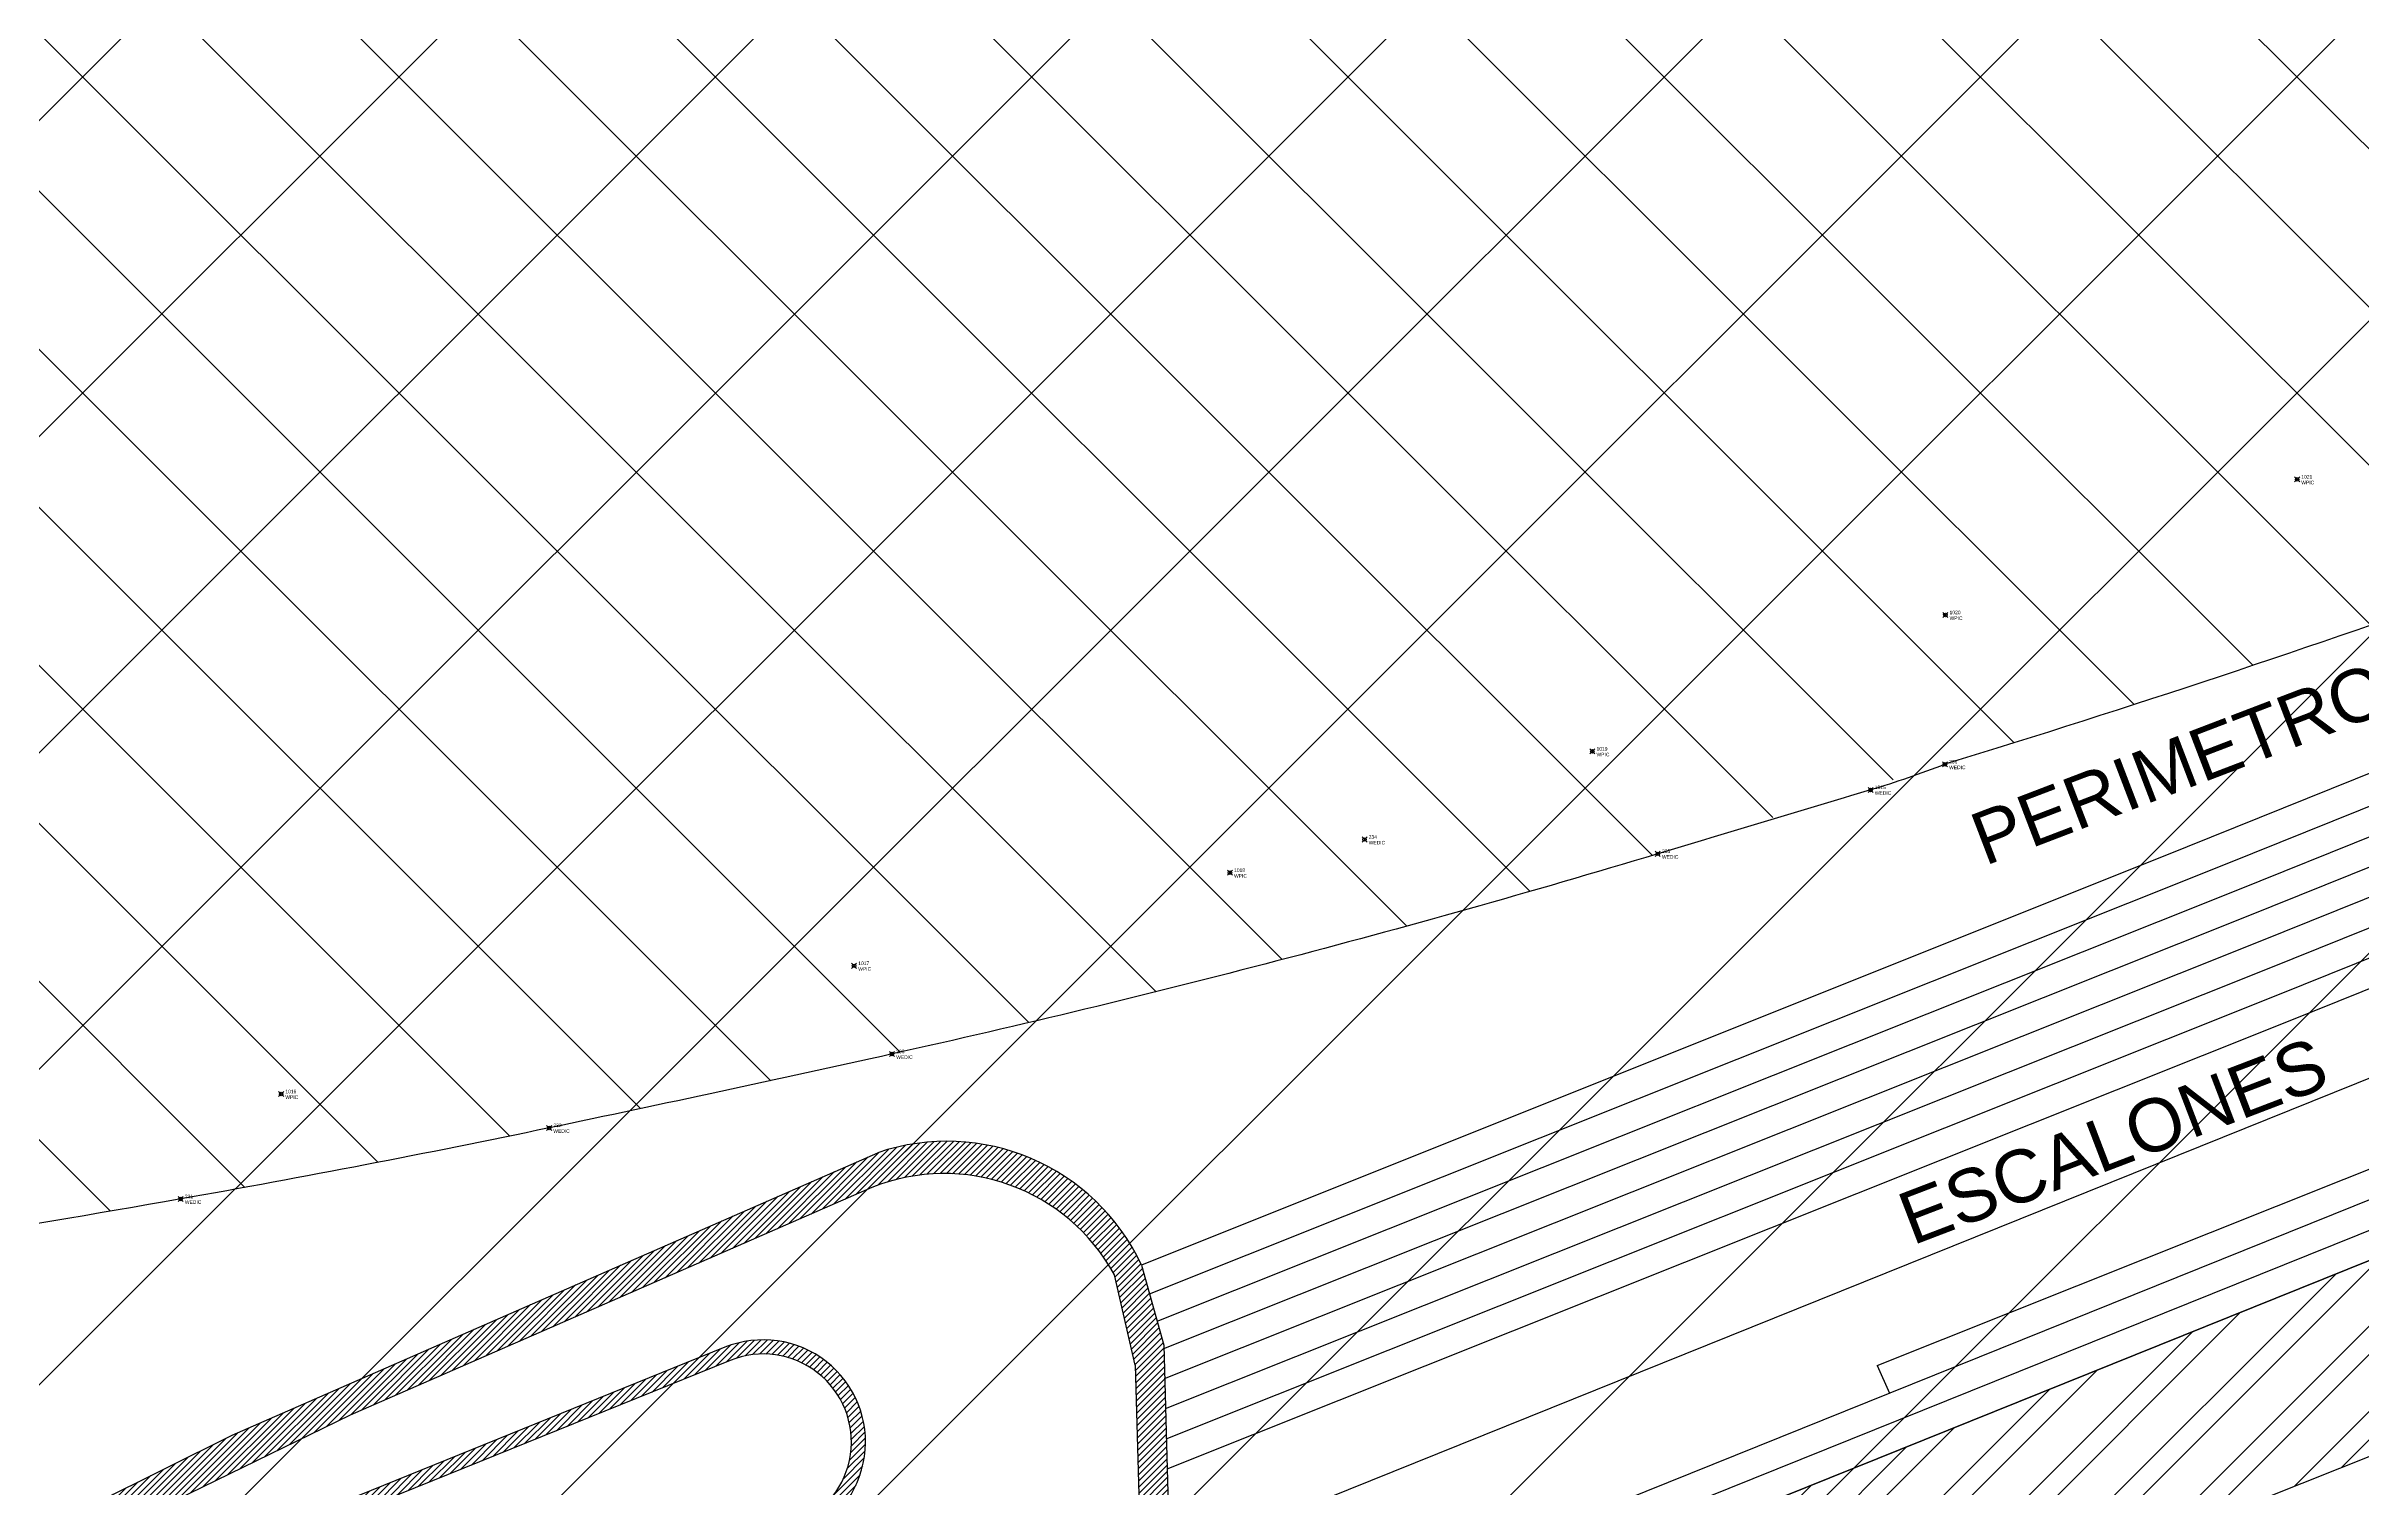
# Model space of a CAD drawing. Extents: x 352140 to 354978, y 6304672 to 6307963.
# Drawn here: x 352525.05 to 352557.92, y 6305440.98 to 6305461.45 of the extents above; entities that cross this region are included whole.
import ezdxf

# ---------------------------------------------------------------- set-up
doc = ezdxf.new("R2010")
doc.units = 0
doc.linetypes.add('DIVIDE', pattern=[1.25, 0.5, -0.25, 0, -0.25, 0, -0.25])
doc.layers.get('0').update_dxf_attribs({"linetype": 'CONTINUOUS'})
for name, color, linetype in [('0-LEVANTAMIENTO 2020.SEP', 252, 'CONTINUOUS'), ('02_Geo ext_Acotamiento', 7, 'CONTINUOUS'), ('1-ESCALA', 252, 'CONTINUOUS'), ('1-LINEA DE CIERRO', 7, 'DIVIDE'), ('1-LINEA EXTERIOR EDIFICIO MADERAS', 252, 'CONTINUOUS'), ('1-MURO', 7, 'CONTINUOUS'), ('1-TEXTOS', 7, 'CONTINUOUS'), ('1-VEREDA', 251, 'CONTINUOUS'), ('2-ACHURADO MURO', 9, 'CONTINUOUS'), ('2-ACHURADO VEREDA', 252, 'CONTINUOUS'), ('V-NODE-TEXT5', 5, 'CONTINUOUS')]:
    doc.layers.add(name, color=color, linetype=linetype)
doc.styles.add('A', font='arial.ttf', dxfattribs={"height": 2})
doc.styles.add('ROMANS', font='romans.shx', dxfattribs={"width": 0.75})
doc.dimstyles.new('Principal', dxfattribs={"dimscale": 0, "dimtxt": 2, "dimasz": 2, "dimexe": 1, "dimexo": 1, "dimtad": 1, "dimrnd": 0.05, "dimzin": 1, "dimtxsty": 'ROMANS', "dimcen": 2.5, "dimclrt": 2, "dimaunit": 2, "dimadec": 0, "dimazin": 0, "dimtfac": 1, "dimtmove": 0, "dimatfit": 3, "dimfxl": 1, "dimfxlon": 1, "dimarcsym": 0})
pattern_1 = [(45, (0, 0), (-0.04490128060535, 0.04490128060535), [])]

# ---------------------------------------------------------------- blocks, each defined once
blk = doc.blocks.new('*U612', base_point=(352528.386, 6305446.571))
at = {"layer": 'V-NODE-TEXT5', "lineweight": -2}
for p, q in [((352528.35, 6305446.535), (352528.422, 6305446.607)), ((352528.35, 6305446.607), (352528.422, 6305446.535))]:
    blk.add_line(p, q, dxfattribs=at)
blk.add_circle((352528.386, 6305446.571), 0.0254, dxfattribs=at)
at = {"layer": 'V-NODE-TEXT5', "color": 0, "linetype": 'ByBlock', "char_height": 0.0508}
for s, insert, attachment_point in [('WPIC', (352528.445, 6305446.552), 1), ('1016', (352528.445, 6305446.607), 4)]:
    blk.add_mtext(s, dxfattribs=dict(at, insert=insert, attachment_point=attachment_point))
blk = doc.blocks.new('*U613', base_point=(352536.519, 6305448.392))
at = {"layer": 'V-NODE-TEXT5', "lineweight": -2}
for p, q in [((352536.483, 6305448.356), (352536.555, 6305448.428)), ((352536.483, 6305448.428), (352536.555, 6305448.356))]:
    blk.add_line(p, q, dxfattribs=at)
blk.add_circle((352536.519, 6305448.392), 0.0254, dxfattribs=at)
at = {"layer": 'V-NODE-TEXT5', "color": 0, "linetype": 'ByBlock', "char_height": 0.0508}
for s, insert, attachment_point in [('WPIC', (352536.578, 6305448.373), 1), ('1017', (352536.578, 6305448.428), 4)]:
    blk.add_mtext(s, dxfattribs=dict(at, insert=insert, attachment_point=attachment_point))
blk = doc.blocks.new('*U614', base_point=(352541.854, 6305449.714))
at = {"layer": 'V-NODE-TEXT5', "lineweight": -2}
for p, q in [((352541.818, 6305449.678), (352541.89, 6305449.75)), ((352541.818, 6305449.75), (352541.89, 6305449.678))]:
    blk.add_line(p, q, dxfattribs=at)
blk.add_circle((352541.854, 6305449.714), 0.0254, dxfattribs=at)
at = {"layer": 'V-NODE-TEXT5', "color": 0, "linetype": 'ByBlock', "char_height": 0.0508}
for s, insert, attachment_point in [('WPIC', (352541.913, 6305449.695), 1), ('1018', (352541.913, 6305449.75), 4)]:
    blk.add_mtext(s, dxfattribs=dict(at, insert=insert, attachment_point=attachment_point))
blk = doc.blocks.new('*U615', base_point=(352546.999, 6305451.437))
at = {"layer": 'V-NODE-TEXT5', "lineweight": -2}
for p, q in [((352546.963, 6305451.401), (352547.035, 6305451.473)), ((352546.963, 6305451.473), (352547.035, 6305451.401))]:
    blk.add_line(p, q, dxfattribs=at)
blk.add_circle((352546.999, 6305451.437), 0.0254, dxfattribs=at)
at = {"layer": 'V-NODE-TEXT5', "color": 0, "linetype": 'ByBlock', "char_height": 0.0508}
for s, insert, attachment_point in [('WPIC', (352547.058, 6305451.418), 1), ('1019', (352547.058, 6305451.473), 4)]:
    blk.add_mtext(s, dxfattribs=dict(at, insert=insert, attachment_point=attachment_point))
blk = doc.blocks.new('*U616', base_point=(352552.011, 6305453.375))
at = {"layer": 'V-NODE-TEXT5', "lineweight": -2}
for p, q in [((352551.975, 6305453.339), (352552.047, 6305453.411)), ((352551.975, 6305453.411), (352552.047, 6305453.339))]:
    blk.add_line(p, q, dxfattribs=at)
blk.add_circle((352552.011, 6305453.375), 0.0254, dxfattribs=at)
at = {"layer": 'V-NODE-TEXT5', "color": 0, "linetype": 'ByBlock', "char_height": 0.0508}
for s, insert, attachment_point in [('WPIC', (352552.07, 6305453.356), 1), ('1020', (352552.07, 6305453.411), 4)]:
    blk.add_mtext(s, dxfattribs=dict(at, insert=insert, attachment_point=attachment_point))
blk = doc.blocks.new('*U617', base_point=(352557.004, 6305455.301))
at = {"layer": 'V-NODE-TEXT5', "lineweight": -2}
for p, q in [((352556.968, 6305455.265), (352557.04, 6305455.337)), ((352556.968, 6305455.337), (352557.04, 6305455.265))]:
    blk.add_line(p, q, dxfattribs=at)
blk.add_circle((352557.004, 6305455.301), 0.0254, dxfattribs=at)
at = {"layer": 'V-NODE-TEXT5', "color": 0, "linetype": 'ByBlock', "char_height": 0.0508}
for s, insert, attachment_point in [('WPIC', (352557.063, 6305455.282), 1), ('1021', (352557.063, 6305455.337), 4)]:
    blk.add_mtext(s, dxfattribs=dict(at, insert=insert, attachment_point=attachment_point))
blk = doc.blocks.new('*U677', base_point=(352526.96, 6305445.081))
at = {"layer": 'V-NODE-TEXT5', "lineweight": -2}
for p, q in [((352526.924, 6305445.045), (352526.996, 6305445.117)), ((352526.924, 6305445.117), (352526.996, 6305445.045))]:
    blk.add_line(p, q, dxfattribs=at)
blk.add_circle((352526.96, 6305445.081), 0.0254, dxfattribs=at)
at = {"layer": 'V-NODE-TEXT5', "color": 0, "linetype": 'ByBlock', "char_height": 0.0508}
for s, insert, attachment_point in [('WEDIC', (352527.019, 6305445.062), 1), ('231', (352527.019, 6305445.117), 4)]:
    blk.add_mtext(s, dxfattribs=dict(at, insert=insert, attachment_point=attachment_point))
blk = doc.blocks.new('*U678', base_point=(352532.19, 6305446.09))
at = {"layer": 'V-NODE-TEXT5', "lineweight": -2}
for p, q in [((352532.154, 6305446.054), (352532.226, 6305446.126)), ((352532.154, 6305446.126), (352532.226, 6305446.054))]:
    blk.add_line(p, q, dxfattribs=at)
blk.add_circle((352532.19, 6305446.09), 0.0254, dxfattribs=at)
at = {"layer": 'V-NODE-TEXT5', "color": 0, "linetype": 'ByBlock', "char_height": 0.0508}
for s, insert, attachment_point in [('WEDIC', (352532.249, 6305446.071), 1), ('232', (352532.249, 6305446.126), 4)]:
    blk.add_mtext(s, dxfattribs=dict(at, insert=insert, attachment_point=attachment_point))
blk = doc.blocks.new('*U679', base_point=(352537.058, 6305447.14))
at = {"layer": 'V-NODE-TEXT5', "lineweight": -2}
for p, q in [((352537.022, 6305447.104), (352537.094, 6305447.176)), ((352537.022, 6305447.176), (352537.094, 6305447.104))]:
    blk.add_line(p, q, dxfattribs=at)
blk.add_circle((352537.058, 6305447.14), 0.0254, dxfattribs=at)
at = {"layer": 'V-NODE-TEXT5', "color": 0, "linetype": 'ByBlock', "char_height": 0.0508}
for s, insert, attachment_point in [('WEDIC', (352537.117, 6305447.121), 1), ('233', (352537.117, 6305447.176), 4)]:
    blk.add_mtext(s, dxfattribs=dict(at, insert=insert, attachment_point=attachment_point))
blk = doc.blocks.new('*U680', base_point=(352543.765, 6305450.186))
at = {"layer": 'V-NODE-TEXT5', "lineweight": -2}
for p, q in [((352543.729, 6305450.15), (352543.801, 6305450.222)), ((352543.729, 6305450.222), (352543.801, 6305450.15))]:
    blk.add_line(p, q, dxfattribs=at)
blk.add_circle((352543.765, 6305450.186), 0.0254, dxfattribs=at)
at = {"layer": 'V-NODE-TEXT5', "color": 0, "linetype": 'ByBlock', "char_height": 0.0508}
for s, insert, attachment_point in [('WEDIC', (352543.824, 6305450.167), 1), ('234', (352543.824, 6305450.222), 4)]:
    blk.add_mtext(s, dxfattribs=dict(at, insert=insert, attachment_point=attachment_point))
blk = doc.blocks.new('*U681', base_point=(352547.928, 6305449.983))
at = {"layer": 'V-NODE-TEXT5', "lineweight": -2}
for p, q in [((352547.892, 6305449.947), (352547.964, 6305450.019)), ((352547.892, 6305450.019), (352547.964, 6305449.947))]:
    blk.add_line(p, q, dxfattribs=at)
blk.add_circle((352547.928, 6305449.983), 0.0254, dxfattribs=at)
at = {"layer": 'V-NODE-TEXT5', "color": 0, "linetype": 'ByBlock', "char_height": 0.0508}
for s, insert, attachment_point in [('235', (352547.987, 6305450.019), 4), ('WEDIC', (352547.987, 6305449.964), 1)]:
    blk.add_mtext(s, dxfattribs=dict(at, insert=insert, attachment_point=attachment_point))
blk = doc.blocks.new('*U682', base_point=(352552.004, 6305451.255))
at = {"layer": 'V-NODE-TEXT5', "lineweight": -2}
for p, q in [((352551.968, 6305451.219), (352552.04, 6305451.291)), ((352551.968, 6305451.291), (352552.04, 6305451.219))]:
    blk.add_line(p, q, dxfattribs=at)
blk.add_circle((352552.004, 6305451.255), 0.0254, dxfattribs=at)
at = {"layer": 'V-NODE-TEXT5', "color": 0, "linetype": 'ByBlock', "char_height": 0.0508}
for s, insert, attachment_point in [('236', (352552.063, 6305451.291), 4), ('WEDIC', (352552.063, 6305451.236), 1)]:
    blk.add_mtext(s, dxfattribs=dict(at, insert=insert, attachment_point=attachment_point))
blk = doc.blocks.new('*U697', base_point=(352550.949, 6305450.891))
at = {"layer": 'V-NODE-TEXT5', "lineweight": -2}
for p, q in [((352550.913, 6305450.855), (352550.985, 6305450.927)), ((352550.913, 6305450.927), (352550.985, 6305450.855))]:
    blk.add_line(p, q, dxfattribs=at)
blk.add_circle((352550.949, 6305450.891), 0.0254, dxfattribs=at)
at = {"layer": 'V-NODE-TEXT5', "color": 0, "linetype": 'ByBlock', "char_height": 0.0508}
for s, insert, attachment_point in [('1015', (352551.008, 6305450.927), 4), ('WEDIC', (352551.008, 6305450.872), 1)]:
    blk.add_mtext(s, dxfattribs=dict(at, insert=insert, attachment_point=attachment_point))
blk = doc.blocks.new('*D1356')
at = {"layer": '02_Geo ext_Acotamiento', "color": 0, "lineweight": -2, "transparency": 16777216}
blk.add_line((352474.093, 6305972.205), (352473.119, 6305978.179), dxfattribs=at)
at = {"layer": '02_Geo ext_Acotamiento', "color": 0, "transparency": 16777216}
blk.add_solid([(352473.283, 6305978.206), (352472.954, 6305978.153), (352472.958, 6305979.166)], dxfattribs=at)
at = {"layer": '02_Geo ext_Acotamiento', "color": 2, "transparency": 16777216, "insert": (352474.582, 6305974.845), "char_height": 1, "attachment_point": 5, "rotation": 279.2575, "style": 'ROMANS'}
blk.add_mtext('R765,10', dxfattribs=at)

msp = doc.modelspace()

# ---------------------------------------------------------------- hatches: boundary and pattern name
at = {"layer": '0-LEVANTAMIENTO 2020.SEP'}
h = msp.add_hatch(dxfattribs=at)
h.set_pattern_fill('ANSI31', color=252)
h.paths.add_polyline_path([(352458.213, 6305401.216), (352452.503, 6305398.982), (352452.816, 6305399.28), (352452.609, 6305399.636), (352451.638, 6305400.227), (352457.678, 6305402.577), (352457.689, 6305402.79), (352457.683, 6305402.996), (352454.252, 6305411.685), (352450.931, 6305420.069), (352447.151, 6305429.404), (352442.008, 6305442.347), (352436.835, 6305455.304), (352430.757, 6305470.685), (352440.792, 6305475.07), (352451.682, 6305479.894), (352465.771, 6305486.18), (352480.216, 6305492.535), (352496.407, 6305499.712), (352513.657, 6305507.299), (352529.161, 6305514.161), (352541.959, 6305519.8), (352561.927, 6305528.675), (352571.449, 6305540.268), (352583.647, 6305555.178), (352598.213, 6305545.789), (352605.453, 6305541.805), (352602.222, 6305538.721), (352606.073, 6305535.813), (352608.645, 6305532.42), (352608.792, 6305532.234), (352608.857, 6305528.43), (352613.727, 6305525.092), (352613.927, 6305524.926), (352609.716, 6305517.616), (352604.317, 6305502.974), (352607.353, 6305483.644), (352606.958, 6305479.393), (352608.039, 6305476.818), (352609.065, 6305474.225), (352617.537, 6305468.424), (352618.346, 6305465.146), (352618.854, 6305464.849), (352618.951, 6305464.69), (352608.801, 6305460.676), (352599.579, 6305457.023), (352587.598, 6305452.326), (352574.209, 6305447), (352559.984, 6305441.387), (352541.368, 6305434.036), (352532.693, 6305430.631), (352523.045, 6305426.8), (352512.509, 6305422.629), (352503.01, 6305418.889), (352490.722, 6305414.053), (352481.682, 6305410.475), (352476.439, 6305408.401), (352468.05, 6305405.104)])
at = {"layer": '1-LINEA EXTERIOR EDIFICIO MADERAS'}
h = msp.add_hatch(dxfattribs=at)
h.set_pattern_fill('ANSI31', color=252, scale=0.5, angle=90)
h.paths.add_polyline_path([(352509.254, 6305464.349), (352489.235, 6305457.311, 0.006593), (352483.626, 6305455.312, 0.225672), (352479.522, 6305451.091, 0.369359), (352482.833, 6305442.806, 0.105621), (352487.097, 6305441.999), (352494.78, 6305441.975, 0.022709), (352512.986, 6305443.076, 0.009245), (352519.629, 6305443.906, 0.008069), (352526.96, 6305445.081, 0.00776), (352532.19, 6305446.09, 0.003168), (352537.058, 6305447.14, 0.018522), (352547.928, 6305449.983, -0.000433), (352550.887, 6305450.916, 0.02483), (352567.437, 6305456.785, 0.024648), (352573.151, 6305459.473, 0.065043), (352578.117, 6305463.01, 0.03227), (352582.068, 6305467.188, 0.06625), (352589.221, 6305481.458, 0.027642), (352596.216, 6305502.437, 0.013828), (352598.79, 6305513.005, 0.018853), (352600.543, 6305523.006, 0.159831), (352600.113, 6305525.357, 0.093527), (352598.113, 6305527.807, 0.380747), (352588.95, 6305527.551), (352586.878, 6305524.749), (352584.88, 6305521.705), (352583.088, 6305518.971), (352579.481, 6305513.484), (352576.46, 6305508.881), (352569.643, 6305498.477), (352565.382, 6305491.97), (352560.315, 6305485.388), (352555.754, 6305481.548), (352539.433, 6305474.882), (352517.803, 6305467.362)])
at = {"layer": '2-ACHURADO MURO'}
h = msp.add_hatch(dxfattribs=at)
h.set_pattern_fill('ANSI31', color=256, scale=0.02)
h.set_pattern_definition(pattern_1)
h.paths.add_polyline_path([(352520.975, 6305437.918), (352529.366, 6305442.011), (352536.77, 6305445.243, -0.381102), (352540.214, 6305444.003), (352540.51, 6305442.722), (352540.666, 6305437.209), (352541.073, 6305437.372), (352540.961, 6305441.25), (352540.915, 6305443.003), (352540.6, 6305444.141, 0.38257), (352536.855, 6305445.738), (352527.689, 6305441.724), (352520.631, 6305438.222), (352512.822, 6305433.934), (352504.46, 6305428.841), (352501.998, 6305427.26), (352502.233, 6305426.895), (352504.69, 6305428.473), (352513.039, 6305433.558)])
h = msp.add_hatch(dxfattribs=at)
h.set_pattern_fill('ANSI31', color=256, scale=0.02)
h.set_pattern_definition(pattern_1)
h.paths.add_polyline_path([(352535.768, 6305440.279, 1.002358), (352534.685, 6305442.974), (352525.988, 6305439.455, 0.997647), (352527.054, 6305436.802)])
h.paths.add_polyline_path([(352526.063, 6305439.27, 0.997647), (352526.98, 6305436.988), (352535.693, 6305440.465, 1.002358), (352534.76, 6305442.788)], flags=16)
at = {"layer": '2-ACHURADO VEREDA'}
h = msp.add_hatch(dxfattribs=at)
h.set_pattern_fill('ANSI32', color=256, scale=0.09)
edge = h.paths.add_edge_path()
edge.add_line((352494.157, 6305418.53), (352488.941, 6305416.427))
edge.add_line((352488.941, 6305416.427), (352489.942, 6305414.484))
edge.add_arc((352490.824, 6305415.746), 1.539, 235.046, 265.5321)
edge.add_line((352490.704, 6305414.211), (352494.697, 6305415.812))
edge.add_line((352494.697, 6305415.812), (352494.552, 6305416.257))
edge.add_line((352494.552, 6305416.257), (352502.709, 6305419.494))
edge.add_line((352502.709, 6305419.494), (352512.363, 6305423.326))
edge.add_line((352512.363, 6305423.326), (352522.849, 6305427.501))
edge.add_line((352522.849, 6305427.501), (352532.385, 6305431.239))
edge.add_line((352532.385, 6305431.239), (352541.168, 6305434.704))
edge.add_line((352541.168, 6305434.704), (352560.355, 6305442.352))
edge.add_line((352560.355, 6305442.352), (352574.057, 6305447.661))
edge.add_line((352574.057, 6305447.661), (352586.18, 6305452.427))
edge.add_line((352586.18, 6305452.427), (352599.796, 6305457.878))
edge.add_line((352599.796, 6305457.878), (352599.983, 6305460.901))
edge.add_line((352599.983, 6305460.901), (352599.939, 6305461.036))
edge.add_line((352599.939, 6305461.036), (352596.032, 6305459.42))
edge.add_line((352596.032, 6305459.42), (352585.207, 6305455.053))
edge.add_line((352585.207, 6305455.053), (352572.313, 6305449.916))
edge.add_line((352572.313, 6305449.916), (352559.381, 6305444.752))
edge.add_line((352559.381, 6305444.752), (352540.705, 6305437.224))
edge.add_line((352540.705, 6305437.224), (352531.498, 6305433.526))
edge.add_line((352531.498, 6305433.526), (352522.742, 6305429.978))
edge.add_line((352522.742, 6305429.978), (352511.784, 6305425.587))
edge.add_line((352511.784, 6305425.587), (352506.646, 6305423.549))
edge.add_line((352506.646, 6305423.549), (352502.028, 6305421.704))
edge.add_line((352502.028, 6305421.704), (352494.812, 6305418.794))
edge.add_line((352494.812, 6305418.794), (352495.181, 6305417.883))
edge.add_line((352495.181, 6305417.883), (352494.537, 6305417.593))
edge.add_line((352494.537, 6305417.593), (352494.157, 6305418.53))

# ---------------------------------------------------------------- linework, layer by layer
at = {"layer": '1-ESCALA', "flags": 128}
for points in [[(352540.705, 6305437.224), (352559.381, 6305444.752), (352572.313, 6305449.916), (352585.207, 6305455.053), (352596.032, 6305459.42), (352599.939, 6305461.036)], [(352540.999, 6305439.93), (352558.487, 6305446.979), (352571.423, 6305452.145), (352584.314, 6305457.281), (352591.826, 6305460.311)], [(352543.69, 6305439.29), (352559.083, 6305445.494), (352572.016, 6305450.659), (352584.909, 6305455.796), (352595.729, 6305460.161), (352595.766, 6305460.176)], [(352540.712, 6305443.735), (352555.987, 6305449.836), (352571.706, 6305456.166)], [(352540.82, 6305443.347), (352556.136, 6305449.464), (352571.96, 6305455.837)], [(352540.916, 6305442.955), (352556.284, 6305449.093), (352572.213, 6305455.508)], [(352540.927, 6305442.529), (352556.433, 6305448.722), (352572.466, 6305455.179)], [(352540.939, 6305442.103), (352556.582, 6305448.351), (352572.72, 6305454.85)], [(352540.95, 6305441.676), (352556.731, 6305447.979), (352572.973, 6305454.521)], [(352540.961, 6305441.25), (352556.88, 6305447.608), (352573.273, 6305454.21)], [(352541.06, 6305437.799), (352559.232, 6305445.123), (352572.165, 6305450.287), (352580.632, 6305453.661), (352580.507, 6305454.011)], [(352551.042, 6305442.714), (352571.868, 6305451.03), (352578.683, 6305453.745), (352578.52, 6305454.129)], [(352551.042, 6305442.714), (352551.216, 6305442.323)]]:
    msp.add_lwpolyline(points, dxfattribs=at)
at = {"layer": '1-LINEA EXTERIOR EDIFICIO MADERAS', "flags": 128}
msp.add_lwpolyline([(352596.216, 6305502.437, -0.027642), (352589.221, 6305481.458, -0.06625), (352582.068, 6305467.188, -0.03227), (352578.117, 6305463.01, -0.065043), (352573.151, 6305459.473, -0.024648), (352567.437, 6305456.785, -0.02318), (352552.004, 6305451.255, -0.020574), (352550.949, 6305450.891, 0.000441), (352547.928, 6305449.983, -0.018522), (352537.058, 6305447.14, -0.003168), (352532.19, 6305446.09, -0.00776), (352526.96, 6305445.081, -0.008069), (352519.629, 6305443.906, -0.009245)], format="xyb", dxfattribs=at)
at = {"layer": '1-MURO'}
for p, q in [((352527.689, 6305441.724), (352536.855, 6305445.738)), ((352534.685, 6305442.974), (352525.988, 6305439.455)), ((352520.631, 6305438.222), (352527.689, 6305441.724))]:
    msp.add_line(p, q, dxfattribs=at)
at = {"layer": '1-MURO', "flags": 128}
for points in [[(352571.43, 6305456.525), (352555.445, 6305450.081), (352540.6, 6305444.141), (352540.915, 6305443.003), (352540.961, 6305441.25)], [(352540.51, 6305442.722), (352540.666, 6305437.209)], [(352540.961, 6305441.25), (352541.073, 6305437.372)]]:
    msp.add_lwpolyline(points, dxfattribs=at)
for points in [[(352540.51, 6305442.722), (352540.214, 6305444.003, 0.381102), (352536.77, 6305445.243), (352529.366, 6305442.011), (352520.975, 6305437.918), (352513.039, 6305433.558), (352504.69, 6305428.473), (352502.233, 6305426.895)], [(352535.693, 6305440.465, 1.002358), (352534.76, 6305442.788), (352526.063, 6305439.27)]]:
    msp.add_lwpolyline(points, format="xyb", dxfattribs=at)
at = {"layer": '1-MURO'}
for centre, radius, start, end in [((352537.837, 6305442.85), 3.05, 25.0342, 108.7756), ((352535.229, 6305441.628), 1.452, 291.7569, 112.0268)]:
    msp.add_arc(centre, radius, start, end, dxfattribs=at)
at = {"layer": '1-VEREDA'}
for points in [[(352596.032, 6305459.42), (352585.207, 6305455.053), (352572.313, 6305449.916), (352559.381, 6305444.752), (352540.705, 6305437.224), (352531.498, 6305433.526), (352522.742, 6305429.978)], [(352522.849, 6305427.501), (352532.385, 6305431.239), (352541.168, 6305434.704), (352560.355, 6305442.352), (352574.057, 6305447.661), (352586.18, 6305452.427), (352599.796, 6305457.878)]]:
    msp.add_lwpolyline(points, dxfattribs=at)

# ---------------------------------------------------------------- block references
for name, p in [('*U617', (352557.004, 6305455.301)), ('*U616', (352552.011, 6305453.375)), ('*U615', (352546.999, 6305451.437)), ('*U682', (352552.004, 6305451.255)), ('*U697', (352550.949, 6305450.891)), ('*U680', (352543.765, 6305450.186)), ('*U681', (352547.928, 6305449.983)), ('*U614', (352541.854, 6305449.714)), ('*U613', (352536.519, 6305448.392)), ('*U679', (352537.058, 6305447.14)), ('*U612', (352528.386, 6305446.571)), ('*U678', (352532.19, 6305446.09)), ('*U677', (352526.96, 6305445.081))]:
    msp.add_blockref(name, p)

# ---------------------------------------------------------------- texts
at = {"layer": '1-LINEA DE CIERRO', "style": 'A'}
msp.add_text('LINEA MAMPARAS CRISTAL', height=1.08, rotation=20.0094, dxfattribs=at).set_placement((352507.316, 6305458.313))
at = {"layer": '1-TEXTOS', "style": 'A'}
for s, height, p in [('PERIMETRO EDIFICACION MADERA', 0.74738, (352552.57, 6305449.808)), ('ESCALONES', 0.7474, (352551.542, 6305444.417))]:
    msp.add_text(s, height=height, rotation=20.9446, dxfattribs=at).set_placement(p)

# ---------------------------------------------------------------- dimensions: what is measured, and where the dimension line sits
at = {"layer": '02_Geo ext_Acotamiento'}
dim = msp.add_radius_dim(center=(352596.042, 6305224.025), mpoint=(352472.958, 6305979.166), dimstyle='Principal', override={"dimscale": 0, "dimaunit": 0, "dimfxl": 0.22, "dimarcsym": 1}, dxfattribs=at)
dim.commit()
dim.dimension.update_dxf_attribs({"geometry": '*D1356', "text_midpoint": (352473.686, 6305974.698), "dimtype": 164})

doc.saveas('drawing.dxf')
